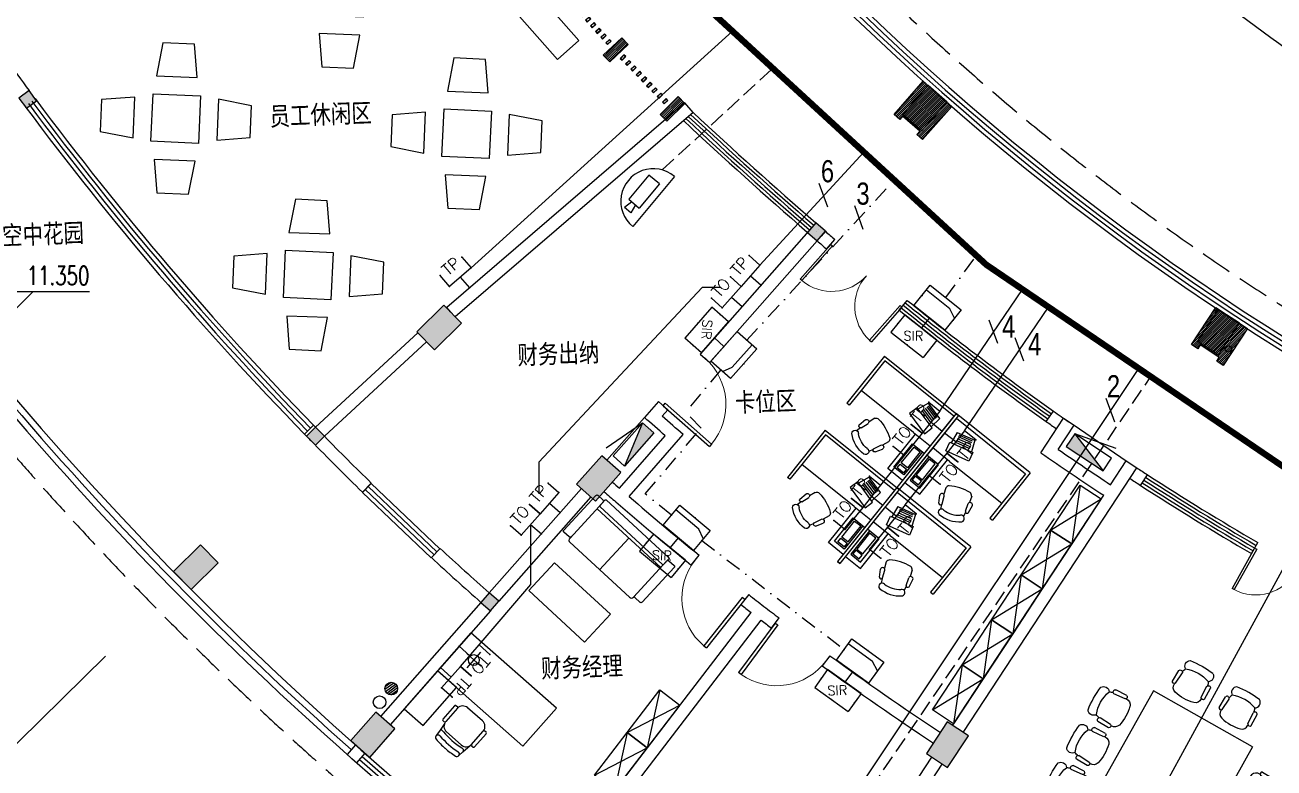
# Model space of a CAD drawing. Extents: x 13680 to 1640314, y -473492 to 65390.
# Drawn here: x 1432487 to 1452231, y -428889 to -417148 of the extents above; entities that cross this region are included whole.
import ezdxf
from ezdxf.enums import TextEntityAlignment as Align

# ---------------------------------------------------------------- set-up
doc = ezdxf.new("R2010")
doc.units = 0
doc.header["$LTSCALE"] = 1000
doc.header["$MEASUREMENT"] = 0
doc.linetypes.add('DASH', pattern=[0.35, 0.25, -0.1])
doc.linetypes.add('DASHDOT', pattern=[1, 0.5, -0.25, 0, -0.25])
for name, color, linetype in [('0-桥架', 120, 'Continuous'), ('001', 93, 'Continuous'), ('AXIS', 1, 'Continuous'), ('COLUMN', 255, 'Continuous'), ('DIM-照明', 3, 'Continuous'), ('DIM_ELEV', 3, 'Continuous'), ('EQUIP-通讯', 6, 'Continuous'), ('HATCH', 8, 'Continuous'), ('LINE', 123, 'Continuous'), ('PUB_HATCH', 8, 'Continuous'), ('PUB_TEXT', 7, 'Continuous'), ('S-提资20140812', 6, 'Continuous'), ('S-消防器材提资', 2, 'Continuous'), ('TEL_TEXT', 7, 'Continuous'), ('VPIPE-雨水', 4, 'DASH'), ('WALL', 255, 'Continuous'), ('WINDOW', 2, 'Continuous'), ('WIRE-照明', 120, 'Continuous'), ('安保设备SA', 241, 'Continuous'), ('装修家具', 8, 'Continuous')]:
    doc.layers.add(name, color=color, linetype=linetype)
doc.styles.add('_HZTXT', font='txt.shx', dxfattribs={"width": 0.8, "bigfont": 'HZTXT.shx'})
doc.styles.add('_TCH_DIM', font='SIMPLEX', dxfattribs={"bigfont": 'GBCBIG'})
doc.styles.add('_TCH_DIM_T3', font='SIMPLEX', dxfattribs={"width": 0.705882, "bigfont": 'GBCBIG'})
doc.styles.add('_TEL_DIM', font='SIMPLEX', dxfattribs={"width": 0.8, "height": 3.5, "bigfont": 'HZTXT'})
doc.styles.get("Standard").update_dxf_attribs({"font": 'haiwenrs.shx', "bigfont": 'hztxt.shx'})
doc.styles.add('宋体', font='', dxfattribs={"width": 0.8})
doc.styles.get('宋体').set_extended_font_data('SimSun')
doc.linetypes.add('FENCELINE1', pattern='A,0.25,-0.1,[133,ltypeshp.shx,S=0.1,R=0,X=-0.1,Y=0],-0.1,1', length=1.45)
doc.dimstyles.new('_TCH_ARROW&&100', dxfattribs={"dimtxt": 297.5, "dimasz": 200, "dimexe": 250, "dimexo": 300, "dimgap": 126.25, "dimtad": 1, "dimdec": 0, "dimzin": 0, "dimdsep": 46, "dimtxsty": '_TCH_DIM_T3', "dimcen": 0.09, "dimclrt": 7, "dimazin": 2, "dimtfac": 1, "dimtdec": 0, "dimtix": 1, "dimtmove": 2, "dimatfit": 3, "dimfxl": 1, "dimtolj": 1, "dimtzin": 0, "dimarcsym": 0})
pattern_1 = [(45, (0, 0), (-16.83798, 16.83798), [])]

# ---------------------------------------------------------------- blocks, each defined once
blk = doc.blocks.new('xfx-gz')
at = {"layer": 'S-消防器材提资'}
blk.add_hatch(color=8, dxfattribs=at).paths.add_polyline_path([(0, 240), (0, 0), (700, 0)])
at = {"layer": 'S-消防器材提资', "color": 8}
for p, q in [((678, 408), (0, 240)), ((0, 240), (700, 0))]:
    blk.add_line(p, q, dxfattribs=at)
blk.add_lwpolyline([(700, 0), (700, 240), (0, 240), (0, 0)], close=True, dxfattribs=at)
blk = doc.blocks.new('yg')
at = {"layer": 'VPIPE-雨水', "linetype": 'Continuous'}
blk.add_circle((418898, 264434), 50, dxfattribs=at)
blk = doc.blocks.new('*D358')
at = {"layer": 'AXIS', "color": 0, "lineweight": -2, "transparency": 16777216}
for p, q in [((1497471, -403645), (1494221, -403645)), ((1545386, -459746), (1544877, -462956))]:
    blk.add_line(p, q, dxfattribs=at)
blk.add_arc((1554271, -403645), 59800, 180.19165, 260.80826, dxfattribs=at)
at = {"layer": 'AXIS', "color": 0, "transparency": 16777216}
for points in [[(1494438, -403845), (1494505, -403845), (1494471, -403645)], [(1544724, -462645), (1544714, -462710), (1544916, -462709)]]:
    blk.add_solid(points, dxfattribs=at)
at = {"layer": 'Defpoints', "color": 0, "transparency": 16777216}
for p in [(1497771, -403645), (1554271, -403645), (1500989, -430794), (1545433, -459450)]:
    blk.add_point(p, dxfattribs=at)
at = {"layer": 'AXIS', "color": 7, "transparency": 16777216, "insert": (1509008, -442304), "char_height": 297.5, "attachment_point": 5, "rotation": 310.5, "style": '_TCH_DIM_T3'}
blk.add_mtext('\\A1;81°', dxfattribs=at)
blk = doc.blocks.new('*D361')
at = {"layer": 'AXIS', "color": 0, "lineweight": -2, "transparency": 16777216}
for p, q in [((1528348, -433050), (1529968, -431212)), ((1532750, -436409), (1534095, -434361))]:
    blk.add_line(p, q, dxfattribs=at)
blk.add_arc((1554271, -403645), 37000, 228.9097, 236.3903, dxfattribs=at)
at = {"layer": 'AXIS', "color": 0, "transparency": 16777216}
for points in [[(1529931, -431556), (1529975, -431506), (1529803, -431399)], [(1533809, -434432), (1533772, -434488), (1533957, -434570)]]:
    blk.add_solid(points, dxfattribs=at)
at = {"layer": 'Defpoints', "color": 0, "transparency": 16777216}
for p in [(1554271, -403645), (1531137, -432521), (1528149, -433275), (1532585, -436660)]:
    blk.add_point(p, dxfattribs=at)
at = {"layer": 'AXIS', "color": 7, "transparency": 16777216, "insert": (1531991, -432840), "char_height": 297.5, "attachment_point": 5, "rotation": 322.65, "style": '_TCH_DIM_T3'}
blk.add_mtext('\\A1;8.1°', dxfattribs=at)
blk = doc.blocks.new('*D366')
at = {"layer": 'AXIS', "color": 0, "lineweight": -2, "transparency": 16777216}
for p, q in [((1515071, -403645), (1518321, -403645)), ((1548139, -442363), (1548647, -439153))]:
    blk.add_line(p, q, dxfattribs=at)
blk.add_arc((1554271, -403645), 36200, 180.3166, 260.6833, dxfattribs=at)
at = {"layer": 'AXIS', "color": 0, "transparency": 16777216}
for points in [[(1518039, -403845), (1518105, -403845), (1518071, -403645)], [(1548416, -439335), (1548406, -439401), (1548608, -439400)]]:
    blk.add_solid(points, dxfattribs=at)
at = {"layer": 'Defpoints', "color": 0, "transparency": 16777216}
for p in [(1514771, -403645), (1554271, -403645), (1522017, -420080), (1548092, -442659)]:
    blk.add_point(p, dxfattribs=at)
at = {"layer": 'AXIS', "color": 7, "transparency": 16777216, "insert": (1526954, -426977), "char_height": 297.5, "attachment_point": 5, "rotation": 310.5, "style": '_TCH_DIM_T3'}
blk.add_mtext('\\A1;81°', dxfattribs=at)
blk = doc.blocks.new('A$C58E3357E')
at = {"layer": 'WALL'}
h = blk.add_hatch(dxfattribs=at)
h.set_pattern_fill('ANSI31', color=8, scale=15)
h.set_pattern_definition(pattern_1)
h.paths.add_polyline_path([(-33851, 35032), (-33935, 35626), (-34628, 35527), (-34611, 35409), (-34542, 35419), (-34491, 35062), (-34560, 35052), (-34544, 34933)])
h.paths.add_polyline_path([(-22302, 12080), (-22723, 12508), (-23222, 12016), (-23138, 11931), (-23088, 11980), (-22836, 11724), (-22886, 11674), (-22801, 11589)])
h.paths.add_polyline_path([(-26096, 16456), (-26452, 16939), (-27015, 16523), (-26944, 16426), (-26888, 16468), (-26674, 16179), (-26730, 16137), (-26659, 16040)])
h.paths.add_polyline_path([(-16012, 6927), (-15511, 6598), (-15895, 6013), (-15995, 6079), (-15957, 6137), (-16258, 6335), (-16296, 6276), (-16396, 6342)])
h.paths.add_polyline_path([(-5588, 1946), (-5014, 1770), (-5220, 1101), (-5335, 1136), (-5314, 1203), (-5658, 1309), (-5679, 1242), (-5793, 1277)])
h.paths.add_polyline_path([(-20633, 10502), (-20183, 10105), (-20646, 9580), (-20736, 9659), (-20690, 9712), (-20960, 9950), (-21006, 9897), (-21096, 9976)])
h.paths.add_polyline_path([(-11022, 4089), (-10479, 3834), (-10777, 3200), (-10885, 3252), (-10856, 3315), (-11181, 3468), (-11211, 3405), (-11320, 3456)])
h.paths.add_polyline_path([(-30560, 23957), (-30807, 24504), (-31445, 24216), (-31395, 24107), (-31331, 24136), (-31183, 23807), (-31247, 23779), (-31198, 23669)])
h.paths.add_polyline_path([(-27751, 18834), (-28073, 19341), (-28664, 18966), (-28600, 18865), (-28541, 18902), (-28348, 18598), (-28407, 18561), (-28342, 18459)])
h.paths.add_polyline_path([(-32583, 29330), (-32751, 29906), (-33423, 29711), (-33389, 29595), (-33322, 29615), (-33222, 29269), (-33289, 29250), (-33255, 29135)])
at = {"layer": 'WALL', "color": 2}
for points in [[(-20633, 10502), (-20183, 10105), (-20646, 9580), (-20736, 9659), (-20690, 9712), (-20960, 9950), (-21006, 9897), (-21096, 9976), (-20633, 10502)], [(-16012, 6927), (-15511, 6598), (-15895, 6013), (-15995, 6079), (-15957, 6137), (-16258, 6335), (-16296, 6276), (-16396, 6342), (-16012, 6927)]]:
    blk.add_lwpolyline(points, dxfattribs=at)
blk = doc.blocks.new('A$C08793CBB')
at = {"layer": 'WALL'}
h = blk.add_hatch(dxfattribs=at)
h.set_pattern_fill('ANSI31', color=8, scale=15)
h.set_pattern_definition(pattern_1)
h.paths.add_polyline_path([(411, 5173), (322, 5294), (0, 5056), (89, 4935)])
h.paths.add_polyline_path([(1191, 4146), (1098, 4264), (783, 4017), (876, 3899)])
h.paths.add_polyline_path([(2001, 3142), (1905, 3257), (1598, 3002), (1693, 2886)])
h.paths.add_polyline_path([(2840, 2163), (2741, 2275), (2441, 2011), (2540, 1898)])
h.paths.add_polyline_path([(3708, 1209), (3606, 1318), (3314, 1045), (3416, 935)])
h.paths.add_polyline_path([(4604, 281), (4499, 387), (4214, 107), (4319, 0)])
for points in [[(411, 5173), (322, 5294), (0, 5056), (89, 4935)], [(1191, 4146), (1098, 4264), (783, 4017), (876, 3899)], [(2001, 3142), (1905, 3257), (1598, 3002), (1693, 2886)], [(2840, 2163), (2741, 2275), (2441, 2011), (2540, 1898)], [(3708, 1209), (3606, 1318), (3314, 1045), (3416, 935)], [(4604, 281), (4499, 387), (4214, 107), (4319, 0)]]:
    blk.add_lwpolyline(points, close=True, dxfattribs=at)
at = {"layer": 'WALL', "color": 2}
for points in [[(286, 4940), (350, 4988), (326, 5020), (262, 4972)], [(358, 4844), (422, 4893), (398, 4925), (334, 4876)], [(431, 4749), (495, 4797), (471, 4829), (407, 4781)], [(503, 4653), (567, 4701), (543, 4733), (479, 4685)], [(576, 4557), (639, 4605), (615, 4637), (551, 4589)], [(648, 4461), (712, 4510), (688, 4542), (624, 4493)], [(720, 4366), (784, 4414), (760, 4446), (696, 4398)], [(793, 4270), (857, 4318), (832, 4350), (769, 4302)], [(865, 4174), (929, 4223), (905, 4254), (841, 4206)], [(1073, 3909), (1135, 3959), (1110, 3991), (1048, 3941)], [(1148, 3816), (1210, 3866), (1185, 3897), (1123, 3847)], [(1223, 3722), (1286, 3772), (1261, 3804), (1198, 3753)], [(1298, 3629), (1361, 3679), (1336, 3710), (1273, 3660)], [(1374, 3535), (1436, 3585), (1411, 3617), (1349, 3566)], [(1449, 3442), (1511, 3492), (1486, 3523), (1424, 3473)], [(1524, 3348), (1586, 3398), (1561, 3430), (1499, 3379)], [(1599, 3255), (1662, 3305), (1637, 3336), (1574, 3286)], [(1674, 3161), (1737, 3211), (1712, 3243), (1649, 3192)], [(1890, 2902), (1951, 2954), (1925, 2985), (1864, 2933)], [(1968, 2811), (2029, 2863), (2003, 2894), (1942, 2842)], [(2046, 2720), (2107, 2772), (2081, 2802), (2020, 2750)], [(2124, 2629), (2185, 2681), (2159, 2711), (2098, 2659)], [(2202, 2537), (2263, 2589), (2237, 2620), (2176, 2568)], [(2280, 2446), (2340, 2498), (2315, 2528), (2254, 2477)], [(2358, 2355), (2418, 2407), (2392, 2437), (2332, 2385)], [(2436, 2264), (2496, 2316), (2470, 2346), (2410, 2294)], [(2513, 2172), (2574, 2224), (2548, 2255), (2487, 2203)], [(2737, 1920), (2796, 1974), (2769, 2003), (2710, 1950)], [(2817, 1831), (2876, 1885), (2850, 1914), (2790, 1861)], [(2898, 1742), (2957, 1796), (2930, 1825), (2871, 1772)], [(2978, 1653), (3038, 1707), (3011, 1737), (2951, 1683)], [(3059, 1564), (3118, 1618), (3091, 1648), (3032, 1594)], [(3139, 1475), (3199, 1529), (3172, 1559), (3113, 1505)], [(3220, 1386), (3279, 1440), (3252, 1470), (3193, 1416)], [(3301, 1298), (3360, 1351), (3333, 1381), (3274, 1327)], [(3381, 1209), (3440, 1262), (3414, 1292), (3354, 1238)], [(3611, 963), (3669, 1019), (3641, 1048), (3584, 992)], [(3695, 877), (3752, 932), (3724, 961), (3667, 906)], [(3778, 790), (3835, 846), (3808, 875), (3750, 819)], [(3861, 704), (3919, 759), (3891, 788), (3833, 733)], [(3944, 617), (4002, 673), (3974, 702), (3916, 646)], [(4027, 531), (4085, 586), (4057, 615), (4000, 560)], [(4111, 445), (4168, 500), (4141, 529), (4083, 473)], [(4194, 358), (4251, 414), (4224, 442), (4166, 387)], [(4277, 272), (4335, 327), (4307, 356), (4249, 300)]]:
    blk.add_lwpolyline(points, close=True, dxfattribs=at)
at = {"layer": 'WALL', "color": 8}
for points in [[(287, 4947), (343, 4989), (325, 5013), (269, 4971)], [(359, 4851), (415, 4894), (397, 4917), (341, 4875)], [(432, 4756), (488, 4798), (470, 4822), (414, 4780)], [(504, 4660), (560, 4702), (542, 4726), (486, 4684)], [(577, 4564), (632, 4606), (614, 4630), (558, 4588)], [(649, 4468), (705, 4511), (687, 4535), (631, 4492)], [(721, 4373), (777, 4415), (759, 4439), (703, 4397)], [(794, 4277), (850, 4319), (831, 4343), (776, 4301)], [(866, 4181), (922, 4224), (904, 4247), (848, 4205)], [(1074, 3916), (1128, 3960), (1109, 3984), (1055, 3940)], [(1149, 3823), (1203, 3867), (1185, 3890), (1130, 3846)], [(1224, 3729), (1279, 3773), (1260, 3797), (1205, 3753)], [(1299, 3636), (1354, 3680), (1335, 3703), (1280, 3659)], [(1374, 3542), (1429, 3586), (1410, 3610), (1356, 3566)], [(1450, 3449), (1504, 3493), (1485, 3516), (1431, 3472)], [(1525, 3355), (1579, 3399), (1561, 3423), (1506, 3379)], [(1600, 3262), (1655, 3306), (1636, 3329), (1581, 3285)], [(1675, 3168), (1730, 3212), (1711, 3235), (1656, 3192)], [(1891, 2909), (1944, 2955), (1924, 2978), (1871, 2932)], [(1969, 2818), (2022, 2864), (2002, 2886), (1949, 2841)], [(2046, 2727), (2100, 2772), (2080, 2795), (2027, 2750)], [(2124, 2636), (2178, 2681), (2158, 2704), (2105, 2658)], [(2202, 2544), (2256, 2590), (2236, 2613), (2183, 2567)], [(2280, 2453), (2333, 2499), (2314, 2521), (2261, 2476)], [(2358, 2362), (2411, 2407), (2392, 2430), (2339, 2385)], [(2436, 2271), (2489, 2316), (2470, 2339), (2417, 2293)], [(2514, 2179), (2567, 2225), (2548, 2248), (2494, 2202)], [(2737, 1927), (2789, 1974), (2769, 1996), (2717, 1949)], [(2817, 1838), (2869, 1885), (2849, 1907), (2797, 1860)], [(2898, 1749), (2950, 1796), (2930, 1818), (2878, 1771)], [(2979, 1660), (3030, 1707), (3010, 1729), (2958, 1682)], [(3059, 1571), (3111, 1618), (3091, 1641), (3039, 1594)], [(3140, 1482), (3192, 1529), (3172, 1552), (3120, 1505)], [(3220, 1393), (3272, 1440), (3252, 1463), (3200, 1416)], [(3301, 1305), (3353, 1352), (3333, 1374), (3281, 1327)], [(3382, 1216), (3433, 1263), (3413, 1285), (3361, 1238)], [(3611, 970), (3662, 1019), (3641, 1041), (3591, 992)], [(3695, 884), (3745, 932), (3724, 954), (3674, 906)], [(3778, 797), (3828, 846), (3808, 868), (3757, 819)], [(3861, 711), (3912, 760), (3891, 781), (3840, 733)], [(3944, 625), (3995, 673), (3974, 695), (3924, 646)], [(4028, 538), (4078, 587), (4057, 608), (4007, 560)], [(4111, 452), (4161, 500), (4140, 522), (4090, 473)], [(4194, 365), (4244, 414), (4224, 435), (4173, 387)], [(4277, 279), (4328, 327), (4307, 349), (4256, 300)]]:
    blk.add_lwpolyline(points, close=True, dxfattribs=at)
blk = doc.blocks.new('A$C20E20CC7')
at = {"layer": '装修家具'}
for p, q in [((2000, 0), (2000, 450)), ((2000, 425), (3000, 425)), ((2000, 25), (3000, 25))]:
    blk.add_line(p, q, dxfattribs=at)
for points in [[(2000, 450), (0, 450), (0, 0), (2000, 0)], [(3000, 25), (3000, 425)]]:
    blk.add_lwpolyline(points, dxfattribs=at)
blk = doc.blocks.new('A$C1D563981')
at = {"layer": '装修家具', "color": 4}
for p, q in [((-1055, -317), (-1050, -514)), ((-1006, -295), (-1005, -302)), ((-996, -313), (-980, -509)), ((-530, -313), (-545, -508)), ((-520, -295), (-520, -302)), ((-520, -295), (-520, -302)), ((-471, -317), (-476, -514))]:
    blk.add_line(p, q, dxfattribs=at)
for centre, radius, start, end in [((-904, -286), 102, 106.1109, 185.0023), ((-763, -884), 716, 76.2773, 103.7273), ((-621, -286), 102, 355.0023, 73.8936), ((-1024, -327), 32, 26.0454, 161.2861), ((-501, -327), 32, 18.7184, 153.9591), ((-1016, -500), 36.3, 202.1587, 347.136), ((-923, -663), 87.7, 120.3949, 239.6096), ((-787, -498), 203, 187.337, 206.2145), ((-602, -663), 87.7, 300.3949, 59.6096), ((-736, -498), 203, 333.6203, 351.907), ((-509, -500), 36.3, 192.8685, 337.8458), ((-763, 835), 1587, 262.593, 277.4115)]:
    blk.add_arc(centre, radius, start, end, dxfattribs=at)
at = {"layer": '装修家具', "color": 8}
blk.add_arc((-763, -48), 577, 249.2112, 290.7933, dxfattribs=at)
blk = doc.blocks.new('A$C48E84D0C')
at = {"layer": '装修家具', "color": 4}
for p, q in [((6723, 2351), (2689, -2861)), ((8146, 1250), (6723, 2351)), ((8146, 1250), (4112, -3963)), ((2689, -2861), (4112, -3963))]:
    blk.add_line(p, q, dxfattribs=at)
at = {"linetype": 'ByBlock', "xscale": -1}
for p, rotation in [((7681, 1564), 142.2620882053091), ((6832, 2517), 232.2620882053091), ((6412, 1974), 232.2620882053091), ((5992, 1431), 232.2620882053091), ((5572, 888), 232.2620882053091), ((3891, -1283), 232.2620882053091), ((5665, -1981), 52.26208820530907), ((3471, -1826), 232.2620882053091), ((5245, -2524), 52.26208820530907), ((4825, -3067), 52.26208820530907)]:
    blk.add_blockref('A$C1D563981', p, dxfattribs=dict(at, rotation=rotation))
at = {"linetype": 'ByBlock'}
for p, rotation in [((7144, 1980), 142.262088205309), ((8279, 1397), 52.26208820530902), ((4218, -861), 232.2620882053091), ((7859, 854), 52.26208820530902), ((3798, -1404), 232.2620882053091), ((7439, 311), 52.26208820530902), ((3378, -1947), 232.2620882053091), ((7019, -232), 52.26208820530902), ((5338, -2403), 52.26208820530904), ((4026, -3851), 322.2620882053091), ((4918, -2946), 52.26208820530904)]:
    blk.add_blockref('A$C1D563981', p, dxfattribs=dict(at, rotation=rotation))
blk = doc.blocks.new('A$C44F7551D')
at = {"layer": '装修家具', "color": 8}
for p, q in [((0, 400), (850, 0)), ((850, 400), (0, 0))]:
    blk.add_line(p, q, dxfattribs=at)
blk.add_lwpolyline([(0, 400), (0, 0), (850, 0), (850, 400)], close=True, dxfattribs=at)
blk = doc.blocks.new('A$C4CDD4A0C')
at = {"layer": '装修家具', "color": 8}
for p, q in [((1426, 1634), (1426, 1335)), ((1264, 1482), (1593, 1482)), ((386, 1218), (386, 1188)), ((682, 1234), (402, 1234)), ((697, 1188), (697, 1218)), ((222, 1146), (139, 1139)), ((371, 1167), (222, 1146)), ((260, 1116), (258, 1094)), ((288, 1056), (288, 744)), ((685, 1173), (405, 1173)), ((682, 1172), (682, 1172)), ((794, 744), (794, 1056)), ((794, 1056), (794, 1056)), ((139, 663), (222, 654)), ((222, 654), (371, 633)), ((258, 709), (259, 686)), ((386, 612), (386, 582)), ((395, 628), (682, 628)), ((682, 628), (682, 628)), ((697, 582), (697, 612)), ((402, 566), (682, 566))]:
    blk.add_line(p, q, dxfattribs=at)
for points in [[(917, 1400), (917, 1800), (117, 1800), (117, 1400)], [(1717, 0), (1717, 1800), (917, 1800), (917, 0)]]:
    blk.add_lwpolyline(points, close=True, dxfattribs=at)
blk.add_circle((1425, 1482), 86.5, dxfattribs=at)
for centre, radius, start, end in [((402, 1218), 15.6, 90, 180), ((402, 1188), 15.6, 180, 261.0411), ((682, 1218), 15.6, 0, 90), ((682, 1188), 15.6, 270, 0), ((1453, 898), 1374, 171.4477, 179.9347), ((133, 1101), 38.4, 81.1166, 176.8521), ((118, 1087), 55.7, 6.303, 68.0435), ((1455, 900), 1296, 171.4477, 188.5523), ((230, 1117), 30.1, 357.8693, 100.843), ((1539, 901), 1296, 171.4477, 188.5523), ((405, 1056), 117, 90, 180), ((678, 1056), 117, 0, 88.0898), ((1453, 902), 1374, 180.0653, 188.5523), ((136, 705), 41.7, 190.1524, 273.9531), ((137, 700), 37.3, 272.6932, 11.282), ((227, 686), 32.5, 262.6639, 359.9194), ((405, 744), 117, 180, 266.9085), ((402, 612), 15.6, 90, 180), ((678, 744), 117, 271.9102, 0), ((682, 612), 15.6, 0, 90), ((402, 582), 15.6, 180, 270), ((682, 582), 15.6, 270, 0)]:
    blk.add_arc(centre, radius, start, end, dxfattribs=at)
blk = doc.blocks.new('A$C78CF44EF')
at = {"layer": '装修家具', "color": 8}
for p, q in [((2574, 1083), (1204, 1083)), ((1889, 1083), (1889, 401))]:
    blk.add_line(p, q, dxfattribs=at)
at = {"layer": '装修家具', "color": 4}
blk.add_line((2563, 1138), (1215, 1138), dxfattribs=at)
at = {"layer": '装修家具', "color": 4, "flags": 128}
for points in [[(1204, 478, -0.414214), (1182, 456), (1071, 456, -0.414216), (1049, 478), (1049, 1226, -0.198904), (1056, 1242, -0.198911), (1071, 1248), (1182, 1248, -0.414211), (1204, 1226, -0.414211)], [(1204, 1149), (1204, 1270, -0.198896), (1208, 1278, -0.198912), (1215, 1281), (2563, 1281, -0.414208), (2574, 1270), (2574, 1149)], [(1204, 1226), (1204, 445, 0.414215), (1248, 401), (2530, 401, 0.414214), (2574, 445), (2574, 1226)], [(2574, 1226, -0.414214), (2596, 1248), (2707, 1248, -0.198912), (2723, 1242, -0.198912), (2729, 1226), (2729, 478, -0.414218), (2707, 456), (2596, 456, -0.414216), (2574, 478, -0.414216)]]:
    blk.add_lwpolyline(points, format="xyb", dxfattribs=at)
at = {"layer": '装修家具', "color": 4}
blk.add_lwpolyline([(2489, -599), (1289, -599), (1289, 1), (2489, 1)], close=True, dxfattribs=at)
at = {"layer": '装修家具', "color": 8}
for centre, start, end in [((1215, 1149), 180, 270), ((2563, 1149), 270, 0)]:
    blk.add_arc(centre, 11, start, end, dxfattribs=at)
blk = doc.blocks.new('43f4f')
at = {"layer": '装修家具', "color": 4}
for points in [[(-14671, 28428), (-14217, 28887), (-14634, 29211), (-14989, 28856), (-14671, 28428)], [(-13738, 28902), (-13279, 28448), (-12956, 28865), (-13311, 29220), (-13738, 28902)], [(-13968, 27669), (-14498, 28199), (-13968, 28729), (-13437, 28199), (-13968, 27669)], [(-14197, 27496), (-14656, 27950), (-14980, 27533), (-14625, 27178), (-14197, 27496)], [(-13265, 27969), (-13719, 27510), (-13302, 27187), (-12947, 27542), (-13265, 27969)]]:
    blk.add_lwpolyline(points, dxfattribs=at)
blk = doc.blocks.new('A$C3ECB1412')
at = {"layer": '装修家具', "color": 8}
for p, q in [((0, 1500), (0, 0)), ((0, 1500), (0, 0)), ((1500, 1500), (0, 1500)), ((0, 1500), (50, 1500)), ((50, 1444), (50, 844)), ((50, 1444), (1450, 1444)), ((1450, 1444), (1450, 844)), ((1500, 1500), (1500, 544)), ((201, 1278), (496, 1355)), ((201, 1278), (227, 1087)), ((244, 1263), (466, 1322)), ((250, 1237), (473, 1295)), ((259, 1205), (482, 1263)), ((268, 1171), (491, 1229)), ((276, 1140), (499, 1199)), ((496, 1355), (567, 1176)), ((205, 1083), (588, 1184)), ((243, 937), (205, 1083)), ((626, 1037), (243, 937)), ((588, 1184), (626, 1037)), ((50, 844), (50, 0)), ((50, 844), (50, 0)), ((390, 844), (50, 844)), ((350, 144), (350, 844)), ((390, 844), (1450, 844)), ((1450, 844), (1450, 544)), ((90, 695), (90, 223)), ((289, 695), (90, 695)), ((115, 670), (115, 347)), ((239, 670), (115, 670)), ((239, 347), (239, 670)), ((289, 223), (289, 695)), ((1008, 635), (1043, 536)), ((605, 480), (646, 383)), ((1081, 386), (1038, 507)), ((1132, 400), (1108, 527)), ((1450, 544), (1500, 544)), ((90, 223), (289, 223)), ((115, 347), (239, 347)), ((239, 323), (115, 323)), ((115, 323), (115, 248)), ((115, 248), (239, 248)), ((239, 248), (239, 323)), ((671, 223), (604, 333)), ((719, 246), (669, 365)), ((719, 236), (753, 168)), ((1088, 377), (1108, 304)), ((0, 0), (50, 0)), ((50, 144), (350, 144))]:
    blk.add_line(p, q, dxfattribs=at)
for centre, radius, start, end in [((1036, -39), 708, 96.8246, 125.3087), ((950, 594), 70.3, 35.575, 88.634), ((675, 488), 70.3, 133.4994, 186.5584), ((1074, 512), 36.8, 24.5799, 187.0599), ((1104, 401), 27.9, 213.3494, 358.8432), ((639, 344), 36.8, 35.0735, 197.5535), ((691, 242), 27.9, 223.2902, 8.784), ((800, 575), 489, 268.3277, 313.8056), ((797, 582), 394, 270.7801, 311.3533), ((1098, 254), 51.9, 322.3317, 140.7492), ((795, 137), 51.9, 81.3842, 259.8017)]:
    blk.add_arc(centre, radius, start, end, dxfattribs=at)
blk = doc.blocks.new('_FZHK')
blk.add_lwpolyline([(-0.5, -0.5), (0.5, -0.5), (0.5, 0.5), (-0.5, 0.5)], close=True)
blk = doc.blocks.new('$DorLib2D$00000001')
for p, q in [((0.45, 0.975), (0.5, 0.975)), ((0.45, 0), (0.45, 0.975)), ((0.5, 0), (0.5, 0.975)), ((0.5, 0), (0.45, 0))]:
    blk.add_line(p, q)
at = {"lineweight": 13}
blk.add_arc((0.475, 0), 0.975, 91.4693, 180, dxfattribs=at)
blk = doc.blocks.new('$DorLib2D$00000002')
for p, q in [((-0.5, 0), (-0.5, 0.4875)), ((-0.475, 0.4875), (-0.5, 0.4875)), ((-0.475, 0), (-0.475, 0.4875)), ((0.475, 0), (0.475, 0.4875)), ((0.475, 0.4875), (0.5, 0.4875)), ((0.5, 0), (0.5, 0.4875)), ((-0.5, 0), (-0.475, 0)), ((0.5, 0), (0.475, 0))]:
    blk.add_line(p, q)
at = {"lineweight": 13}
for centre, start, end in [((-0.4875, 0), 0, 88.53072), ((0.4875, 0), 91.46928, 180)]:
    blk.add_arc(centre, 0.4875, start, end, dxfattribs=at)
blk = doc.blocks.new('$TCHSYS$WIN2D')
for p, q in [((-0.5, 0.5), (0.5, 0.5)), ((-0.5, 0.5), (-0.5, -0.5)), ((0.5, 0.5), (0.5, -0.5)), ((0.5, 0.167), (-0.5, 0.167)), ((0.5, -0.167), (-0.5, -0.167)), ((-0.5, -0.5), (0.5, -0.5))]:
    blk.add_line(p, q)
blk = doc.blocks.new('$equip$00001867')
for p, q in [((-0.5, 0.499), (-0.5, 0.999)), ((0.5, 0.999), (0.5, 0.499)), ((0.5, 0.499), (-0.5, 0.499)), ((0, 0.5), (0, 0))]:
    blk.add_line(p, q)
for p in [(-0.5, 0.999), (0.5, 0.999), (-0.5, 0.499), (0.5, 0.499), (0, 0)]:
    blk.add_point(p)
at = {"color": 7, "style": '_TEL_DIM'}
blk.add_attdef('$TEXT$', text='', height=0.4, dxfattribs=at).set_placement((0, 0.999), align=Align.MIDDLE_CENTER)
at = {"color": 7, "style": '_TEL_DIM', "flags": 1}
blk.add_attdef('A', text='', height=0.00002, dxfattribs=at).set_placement((0, 0), align=Align.MIDDLE_CENTER)
blk = doc.blocks.new('$equip$00001847')
for p, q in [((-0.5, 0.499), (-0.5, 0.999)), ((0.5, 0.999), (0.5, 0.499)), ((0.5, 0.499), (-0.5, 0.499)), ((0, 0.5), (0, 0))]:
    blk.add_line(p, q)
for p in [(-0.5, 0.999), (0.5, 0.999), (-0.5, 0.499), (0.5, 0.499), (0, 0)]:
    blk.add_point(p)
at = {"color": 7, "style": '_TEL_DIM'}
blk.add_attdef('$TEXT$', text='', height=0.4, dxfattribs=at).set_placement((0, 0.999), align=Align.MIDDLE_CENTER)
at = {"color": 7, "style": '_TEL_DIM', "flags": 1}
blk.add_attdef('A', text='', height=0.00002, dxfattribs=at).set_placement((0, 0), align=Align.MIDDLE_CENTER)
blk = doc.blocks.new('A$C59FF3FA0')
at = {"layer": '安保设备SA'}
for p, q in [((0, 724), (1426, 724)), ((334, 575), (334, 273)), ((334, 575), (1024, 575)), ((1024, 273), (1024, 575)), ((1024, 461), (1224, 500)), ((1024, 361), (1224, 322)), ((1224, 500), (1224, 322)), ((334, 273), (1024, 273))]:
    blk.add_line(p, q, dxfattribs=at)
blk.add_ellipse((713, 713), major_axis=(-713, 11), ratio=1, start_param=0.00047, end_param=3.17192, dxfattribs=at)
blk = doc.blocks.new('$equip$00001876')
at = {"color": 0, "linetype": 'Continuous'}
blk.add_lwpolyline([(-0.625, 0.415), (0.625, 0.415), (0.625, -0.415), (-0.625, -0.415)], close=True, dxfattribs=at)
blk.add_lwpolyline([(0.625, 0.075), (0.325, 0.215), (-0.625, 0.215)], dxfattribs=at)
for p in [(0, 0.415), (-0.625, 0), (0.625, 0), (0, -0.415)]:
    blk.add_point(p)
at = {"layer": 'TEL_TEXT', "style": '_TEL_DIM', "flags": 1}
blk.add_attdef('A', text='', height=0.00002, dxfattribs=at).set_placement((0, 0), align=Align.MIDDLE_CENTER)
blk = doc.blocks.new('$equip$00001889')
for p, q in [((-0.65, 0.35), (-0.65, -0.35)), ((0.65, 0.35), (-0.65, 0.35)), ((0.65, 0.35), (0.65, -0.35)), ((-0.65, -0.35), (0.65, -0.35))]:
    blk.add_line(p, q)
for p in [(-0.65, 0), (0, 0.35), (0.65, 0), (0, -0.35)]:
    blk.add_point(p)
at = {"color": 7, "style": '_TEL_DIM'}
blk.add_attdef('$TEXT$', text='', height=0.3, dxfattribs=at).set_placement((-0.02, -0.003), align=Align.MIDDLE_CENTER)
at = {"color": 7, "style": '_TEL_DIM', "flags": 1}
blk.add_attdef('A', text='', height=0.00002, dxfattribs=at).set_placement((0, 0), align=Align.MIDDLE_CENTER)
blk = doc.blocks.new('$TelecSys$00000095')
blk.add_line((0.4, 0.4), (-0.4, -0.4))
at = {"width": 0.8}
blk.add_attdef('N', text='', height=1, dxfattribs=at).set_placement((-0.017, 1.056), align=Align.MIDDLE)
blk = doc.blocks.new('4FX')
at = {"layer": '001'}
h = blk.add_hatch(dxfattribs=at)
h.set_pattern_fill('ANSI31', color=256, scale=20, style=0)
h.set_pattern_definition([(35.9999999, (3331141.71, -1335217.16), (18.6621817, -25.6862896), [])])
edge = h.paths.add_edge_path()
edge.add_arc((1518522.3, -443796.3), 100, 0, 360)
at = {"layer": 'PUB_HATCH', "linetype": 'ByBlock'}
for points in [[(1512798.5, -434345.6), (1512637.6, -434464.4), (1512750.4, -434617.1, 0.0000491), (1512756.5, -434625.3), (1512917.3, -434506.5)], [(1527307.5, -434532.1), (1527007.5, -434267.6), (1526610.7, -434717.7), (1526910.8, -434982.2)], [(1525386.1, -436570.7), (1525236, -436438.5), (1525103.8, -436588.5), (1525253.8, -436720.7)], [(1519634.9, -438022.6), (1519354.2, -437737.5), (1518926.7, -438158.4), (1519207.3, -438443.5)], [(1531928.5, -438023.2), (1531594.2, -437803.6), (1531264.8, -438305.1), (1531599.1, -438524.7)], [(1517324.9, -439666.6), (1517182.4, -439806.9), (1517322.7, -439949.4), (1517465.2, -439809.1)], [(1522149.3, -440383), (1521849.3, -440118.5), (1521452.5, -440568.5), (1521752.5, -440833.1)], [(1515506, -441525.8), (1515078.7, -441946.5, 0.0018248), (1515359.3, -442231.5), (1515786.6, -441810.9)], [(1520072.6, -442285.2), (1519940.3, -442435.2), (1520090.3, -442567.5), (1520222.6, -442417.4)], [(1518578.2, -444433.6), (1518278.2, -444169.1), (1517881.6, -444618.9, 0.0018248), (1518181.7, -444883.4)], [(1527646.1, -444542.5), (1527311.8, -444322.9), (1526982.4, -444824.4), (1527316.7, -445044)]]:
    blk.add_hatch(color=256, dxfattribs=at).paths.add_polyline_path(points)
at = {"layer": '001'}
for centre in [(1518522.3, -443796.3), (1518338.7, -444011)]:
    blk.add_circle(centre, 100, dxfattribs=at)
at = {"layer": 'AXIS'}
blk.add_line((1514007.2, -443281.8), (1511156.7, -446088), dxfattribs=at)
at = {"layer": 'DIM_ELEV'}
for p, q in [((1512264.1, -437523.9), (1513751.1, -437523.9)), ((1512564.1, -437823.9), (1512864.1, -437523.9))]:
    blk.add_line(p, q, dxfattribs=at)
at = {"layer": 'LINE', "color": 8, "linetype": 'DASH', "ltscale": 2}
blk.add_arc((1554271.3, -403645.3), 55400, 179.17262, 261.82632, dxfattribs=at)
at = {"layer": 'LINE', "linetype": 'DASH', "ltscale": 2}
blk.add_arc((1554271.3, -403645.3), 40400, 178.86539, 262.13356, dxfattribs=at)
at = {"layer": 'WALL'}
for p, q in [((1523162.4, -434539.6), (1519399.1, -437773.5)), ((1523292.7, -434691.3), (1523162.4, -434539.6)), ((1512732.8, -434593.6), (1512732.9, -434593.5)), ((1523292.7, -434691.3), (1519534.6, -437920.8)), ((1525311, -436504.8), (1525311, -436504.8)), ((1525124.8, -436564.6), (1523407.8, -438510)), ((1523557.8, -438642.4), (1525253.8, -436720.7)), ((1525244.8, -436579.7), (1525244.8, -436579.7)), ((1525274.8, -436696.9), (1525319.8, -436645.9)), ((1525277.9, -436542.2), (1525277.9, -436542.2)), ((1525386, -436570.9), (1525319.8, -436645.9)), ((1525319.8, -436645.9), (1525319.8, -436645.9)), ((1525386, -436570.9), (1525385.9, -436570.9)), ((1519464.3, -437849.3), (1519399.1, -437773.5)), ((1518940.5, -438172.5), (1517327.2, -439664.4)), ((1519080.9, -438315.1), (1517464.9, -439809.5)), ((1523407.8, -438510), (1523557.8, -438642.4)), ((1522746.1, -439259.8), (1522523.6, -439511.8)), ((1522896.1, -439392.1), (1522746.1, -439259.8)), ((1522806.7, -439493.3), (1522896.1, -439392.1)), ((1517293.8, -439634.5), (1517150.4, -439774)), ((1528789.5, -440069.8), (1529148.1, -439523.8)), ((1529063.9, -440016.3), (1529315.3, -439633.6)), ((1529148.1, -439523.8), (1529315.3, -439633.6)), ((1522130, -440630.9), (1522853.5, -439800.9)), ((1522281.2, -440761.8), (1523134.5, -439782.9)), ((1529893.5, -440574.9), (1530140.6, -440198.7)), ((1530140.6, -440198.7), (1530307.7, -440308.5)), ((1530005.7, -440768.3), (1530307.7, -440308.5)), ((1518069.4, -440694.7), (1518207.1, -440549.7)), ((1521527.5, -440634.7), (1520072.7, -442284.8)), ((1521677.5, -440766.9), (1520222.5, -442417.3)), ((1527395.4, -444377.8), (1529783.7, -440742.1)), ((1527562.6, -444487.6), (1530005.7, -440768.3)), ((1519295, -441582.4), (1519157.3, -441727.4)), ((1523265.2, -441845.6), (1523389.7, -441689.1)), ((1519940.4, -442434.9), (1518353.2, -444235.2)), ((1524172.5, -442311.4), (1524048, -442467.9)), ((1520090.2, -442567.4), (1518503.2, -444367.5)), ((1520798.6, -447034.6), (1524211.1, -442594.4)), ((1520957.2, -447156.5), (1524369.7, -442716.2)), ((1524533.9, -442841.3), (1524653.1, -442680.7)), ((1525455.9, -443277), (1525336.6, -443437.6)), ((1517956.4, -444685.3), (1517824.1, -444835.3)), ((1518106.4, -444817.5), (1517974.2, -444967.6)), ((1517974.2, -444967.6), (1517824.1, -444835.3)), ((1524430.7, -448891.2), (1527066, -444879.3)), ((1524597.8, -449001), (1527233.2, -444989.1))]:
    blk.add_line(p, q, dxfattribs=at)
at = {"layer": 'WALL', "linetype": 'ByBlock'}
for p, q in [((1525404.4, -436852.3), (1525535.6, -436701.4)), ((1526553.4, -437817.2), (1526679.4, -437661.9)), ((1528874.7, -439576), (1528989.8, -439412.4)), ((1530365.6, -440584.7), (1530475.4, -440417.5)), ((1532121.1, -441663.3), (1532221.8, -441490.5))]:
    blk.add_line(p, q, dxfattribs=at)
at = {"layer": 'WALL', "color": 4, "linetype": 'ByBlock'}
blk.add_line((1522523.6, -439511.8), (1521927.8, -440187.7), dxfattribs=at)
at = {"layer": 'WALL', "color": 8, "linetype": 'ByBlock'}
blk.add_line((1529315.3, -439633.6), (1530140.6, -440198.7), dxfattribs=at)
at = {"layer": 'WALL'}
for centre, radius, start, end in [((1554271.3, -403645.3), 51600, 215.16857, 216.51072), ((1554271.3, -403645.3), 51600, 224.22396, 224.29168), ((1489537.6, -477485.6), 50300, 48.52102, 49.02065), ((1489537.6, -477485.6), 50500, 48.29568, 48.79194), ((1554271.3, -403645.3), 51800, 224.22396, 224.27465), ((1554271.3, -403645.3), 51800, 224.29218, 224.38494), ((1554271.3, -403645.3), 51800, 224.38494, 225.66287), ((1554271.3, -403645.3), 51600, 224.4957, 225.65965), ((1556421, -400281.7), 48441.6, 235.22136, 236.64086), ((1556421, -400281.7), 48241.6, 235.45283, 236.64062), ((1554271.3, -403645.3), 49000, 228.83386, 229.00861), ((1554271.3, -403645.3), 49200, 228.83291, 229.12512), ((1554271.2, -403645.4), 49199.9, 229.12511, 230.93479), ((1554271.2, -403645.4), 48999.9, 229.24246, 230.93241), ((1554271.3, -403645.3), 51600, 227.32529, 228.48896), ((1554271.3, -403645.3), 51800, 227.32207, 228.48939), ((1554271.2, -403645.4), 48999.9, 232.10174, 232.45615), ((1554271.2, -403645.4), 49199.9, 232.09936, 232.33969), ((1554271.2, -403645.4), 48999.9, 232.45615, 232.81056), ((1554271.2, -403645.4), 49199.9, 232.5726, 232.81293), ((1554271.2, -403645.4), 49199.9, 233.9775, 236.46709), ((1554271.2, -403645.4), 48999.9, 233.97988, 236.46614)]:
    blk.add_arc(centre, radius, start, end, dxfattribs=at)
at = {"layer": 'WALL', "linetype": 'ByBlock'}
for centre, radius, start, end in [((1554271.3, -403645.3), 44000, 228.73971, 228.99951), ((1554271.3, -403645.3), 43800, 228.73971, 228.99951), ((1554271.3, -403645.3), 43800, 234.74594, 235.13006), ((1554271.3, -403645.3), 44000, 234.74641, 235.00692), ((1554271.3, -403645.3), 44000, 236.83022, 237.09066), ((1554381.1, -403478.2), 44000, 236.83022, 237.09066)]:
    blk.add_arc(centre, radius, start, end, dxfattribs=at)
at = {"layer": 'WINDOW'}
for centre, radius, start, end in [((1554271.3, -403645.3), 40867, 179.53315, 261.46579), ((1554271.3, -403645.3), 40800, 179.43829, 261.56064), ((1554271.3, -403645.3), 54800, 179.79091, 261.20908), ((1554271.3, -403645.3), 41000, 179.72053, 261.27841), ((1554271.3, -403645.3), 40933, 179.62629, 261.37265), ((1554261.2, -403655.3), 54985.9, 212.5011, 228.49685), ((1554271.3, -403645.3), 51733.3, 216.68795, 224.22396), ((1554271.3, -403645.3), 51666.7, 216.68795, 224.22396), ((1554271.3, -403645.3), 51600, 216.68795, 224.22396), ((1554271.3, -403645.3), 51800, 216.68795, 224.22396), ((1571850.8, -382638.7), 71235.3, 226.984841, 229.090362), ((1571855.8, -382630.8), 71194.6, 226.990644, 229.093822), ((1571836, -382661.9), 71357.7, 226.967517, 229.080042), ((1571840.9, -382654.2), 71316.9, 226.973281, 229.083475), ((1571845.9, -382646.4), 71276.1, 226.979056, 229.086915), ((1554271.3, -403645.3), 43850, 230.95346, 234.74606), ((1554271.3, -403645.3), 43800, 230.95346, 234.74594), ((1554271.3, -403645.3), 44000, 230.95346, 234.74641), ((1554271.3, -403645.3), 43950, 230.95346, 234.7463), ((1554271.3, -403645.3), 43900, 230.95346, 234.74618), ((1554271.3, -403645.3), 43850, 237.09199, 239.77387), ((1554271.3, -403645.3), 43800, 237.09245, 239.77387), ((1554271.3, -403645.3), 44000, 237.09066, 239.77387), ((1554271.3, -403645.3), 43950, 237.0911, 239.77387), ((1554271.3, -403645.3), 43900, 237.09155, 239.77387), ((1554271.3, -403645.3), 55000, 228.6, 261.41561), ((1554271.3, -403645.3), 54933, 228.7043, 261.34624), ((1554271.3, -403645.3), 54867, 228.70443, 261.27773)]:
    blk.add_arc(centre, radius, start, end, dxfattribs=at)
at = {"layer": 'WINDOW', "linetype": 'FENCELINE1', "ltscale": 0.5}
blk.add_arc((1554261.2, -403655.2), 54885.9, 212.50129, 228.49666, dxfattribs=at)
at = {"layer": 'COLUMN', "linetype": 'ByBlock'}
for p, xscale, yscale, zscale, rotation in [((1512777.4, -434485.5), 199.9999999999777, 199.9999999999777, 199.9999999999777, 306.4499785940051), ((1525244.9, -436579.6), 200.0000000000256, 200.0000000000256, 200.0000000000256, 318.5999999422402), ((1517323.8, -439808), 199.9999999999695, 199.9999999999695, 199.9999999999695, 314.5500109329818), ((1520081.4, -442426.3), 200.0000000000064, 200.0000000000064, 200.0000000000064, 318.5999999422465)]:
    blk.add_blockref('_FZHK', p, dxfattribs=dict(at, xscale=xscale, yscale=yscale, zscale=zscale, rotation=rotation))
at = {"layer": 'COLUMN'}
for p, xscale, yscale, zscale, rotation in [((1526959.1, -434624.9), 399.9999999998973, 600.0000000000102, 600.0000000000102, 318.5999999422652), ((1519280.8, -438090.5), 400.0000000001023, 599.9999999999887, 599.9999999999887, 314.5500109330056), ((1531596.7, -438164.2), 399.9999999999924, 600.0000000001679, 600.0000000001679, 326.6999999422566), ((1521800.9, -440475.8), 399.99999999981, 599.9999999999897, 599.9999999999897, 318.5999999422542), ((1515432.5, -441878.8), 399.9999999999363, 599.9999999998229, 599.9999999998229, 314.5500109330291), ((1518229.8, -444526.4), 400.0000000000513, 600.0000000001643, 600.0000000001643, 318.5999999422402), ((1527314.3, -444683.5), 400.0000000000897, 599.9999999999733, 599.9999999999733, 326.6999999422658)]:
    blk.add_blockref('_FZHK', p, dxfattribs=dict(at, xscale=xscale, yscale=yscale, zscale=zscale, rotation=rotation))
at = {"layer": 'HATCH'}
blk.add_blockref('yg', (1112858.5, -702863.5), dxfattribs=at)
at = {"layer": 'S-提资20140812', "xscale": -1, "rotation": 48.67502048952105}
blk.add_blockref('xfx-gz', (1522672.9, -439753.6), dxfattribs=at)
at = {"layer": 'S-提资20140812', "rotation": 326.4961169852097}
blk.add_blockref('xfx-gz', (1529193.1, -439969.5), dxfattribs=at)
at = {"layer": 'WALL'}
blk.add_blockref('A$C08793CBB', (1518559.2, -434830), dxfattribs=at)
at = {"layer": 'WINDOW', "linetype": 'ByBlock'}
blk.add_blockref('A$C58E3357E', (1547566.1, -444701.9), dxfattribs=at)
at = {"layer": 'WINDOW'}
for name, p, xscale, yscale, zscale, rotation in [('$DorLib2D$00000002', (1526032.9, -437273.6), -1500, -1500, -1500, 318.569213494181), ('$DorLib2D$00000001', (1523151.9, -438951.1), 1000, 1000, 1000, 228.5689195535109), ('$DorLib2D$00000002', (1532824.1, -441942.8), -1500, -1500, -1500, 330.7525374912305), ('$DorLib2D$00000001', (1523718.9, -442078.5), 999.9999999999999, -1000, 999.9999999999999, 321.517073748935), ('$DorLib2D$00000001', (1524994.9, -443059.2), -1000, -1000, -1000, 323.3952176580793)]:
    blk.add_blockref(name, p, dxfattribs=dict(at, xscale=xscale, yscale=yscale, zscale=zscale, rotation=rotation))
at = {"layer": 'WINDOW', "color": 8, "linetype": 'ByBlock', "xscale": 1500, "yscale": 200, "zscale": 1500, "rotation": 316.4924711162975}
blk.add_blockref('$TCHSYS$WIN2D', (1518678.4, -441142.5), dxfattribs=at)
at = {"layer": '装修家具', "linetype": 'ByBlock'}
for name, p, rotation in [('43f4f', (1547047.4, -444214.1), 42.37384208012632), ('43f4f', (1544440, -446207.4), 42.37384208012632), ('43f4f', (1549037.7, -446447.2), 42.37384208012632), ('43f4f', (1546534.1, -448679.7), 42.37384208012632), ('A$C78CF44EF', (1520156.1, -440933.5), 317.3161534354592), ('A$C48E84D0C', (1524259.1, -447130.9), 8.31350453719517)]:
    blk.add_blockref(name, p, dxfattribs=dict(at, rotation=rotation))
at = {"layer": '装修家具', "rotation": 131.345275118707}
blk.add_blockref('A$C20E20CC7', (1521485.6, -433556.5), dxfattribs=at)
at = {"layer": '装修家具', "color": 8, "xscale": -1}
for name, p, rotation in [('A$C3ECB1412', (1526553.1, -440651.3), 321.266860303898), ('A$C3ECB1412', (1525614.5, -441821.4), 321.266860303898), ('A$C44F7551D', (1529745.8, -440799.7), 56.70000833234113), ('A$C44F7551D', (1529279.1, -441510.1), 56.70000833234113), ('A$C44F7551D', (1528812.4, -442220.6), 56.70000833234113), ('A$C44F7551D', (1528345.8, -442931), 56.70000833234113), ('A$C44F7551D', (1527879.1, -443641.5), 56.70000833234113), ('A$C44F7551D', (1523085.7, -444058.7), 52.45614626655959), ('A$C44F7551D', (1522567.8, -444732.6), 52.45614626655959)]:
    blk.add_blockref(name, p, dxfattribs=dict(at, rotation=rotation))
at = {"layer": '装修家具', "color": 8}
for name, p, rotation in [('A$C3ECB1412', (1526514.1, -440620), 321.266860303898), ('A$C3ECB1412', (1525575.5, -441790.1), 321.266860303898), ('A$C4CDD4A0C', (1519997.3, -445394.6), 48.59999994228603)]:
    blk.add_blockref(name, p, dxfattribs=dict(at, rotation=rotation))
at = {"layer": 'PUB_TEXT', "linetype": 'ByBlock', "style": '宋体', "width": 0.8}
for s, p in [('员工休闲区', (1516604.2, -434903.8)), ('空中花园', (1512378, -436786.5)), ('财务出纳', (1520523.4, -438676.2)), ('卡位区', (1523959.9, -439425.2)), ('财务经理', (1520896.5, -443627.3))]:
    blk.add_text(s, height=296.2, rotation=2.1906, dxfattribs=at).set_placement(p)
at = {"layer": 'PUB_TEXT', "style": '_TCH_DIM', "width": 0.705882}
blk.add_text('11.350', height=297.5, dxfattribs=at).set_placement((1512761.1, -437418.9))
at = {"layer": 'WALL', "color": 2, "style": '_HZTXT', "width": 0.8, "flags": 8}
blk.add_attdef('北', text='', height=500, rotation=8, dxfattribs=at).set_placement((1496404.1, -399276.5), align=Align.MIDDLE)
at = {"layer": 'AXIS'}
for base, p1, p2, picture, middle in [((1500989.1, -430793.9), (1497771.3, -403645.3), (1545432.6, -459449.7), '*D358', (1509008.1, -442303.7)), ((1522016.9, -420079.8), (1514771.3, -403645.3), (1548092.1, -442659), '*D366', (1526953.7, -426976.7)), ((1531137.3, -432521.2), (1528149.5, -433274.7), (1532584.9, -436659.7), '*D361', (1531990.9, -432839.6))]:
    dim = blk.add_angular_dim_3p(base=base, center=(1554271.3, -403645.3), p1=p1, p2=p2, dimstyle='_TCH_ARROW&&100', dxfattribs=at)
    dim.commit()
    dim.dimension.update_dxf_attribs({"geometry": picture, "text_midpoint": middle})

msp = doc.modelspace()

# ---------------------------------------------------------------- linework, layer by layer
at = {"layer": '0-桥架', "color": 120, "const_width": 100}
msp.add_lwpolyline([(1431263.737, -392146.884), (1432976.746, -399375.901), (1435398.234, -406232.666), (1441415.699, -415171.942), (1447682.586, -420935.87), (1453884.033, -425151.137), (1462612.211, -428760.536)], dxfattribs=at)
at = {"layer": 'WIRE-照明'}
for p, q in [((1439537.644, -420984.785), (1443672.473, -417247.595)), ((1444104.175, -420940.826), (1445746.512, -419155.179)), ((1443190.365, -421298.022), (1440609.99, -424057.662)), ((1443488.821, -421298.022), (1443190.365, -421298.022)), ((1446950.076, -423248.782), (1448256.88, -421326.23)), ((1447339.409, -423561.067), (1448668.364, -421605.926)), ((1446782.882, -421777.217), (1446657.226, -421934.338)), ((1443536.381, -422225.782), (1443385.619, -422092.564)), ((1444564.695, -430859.688), (1450092.507, -422573.949)), ((1440609.99, -424057.662), (1440609.99, -424554.411)), ((1446386.952, -423950.844), (1446011.535, -424418.885)), ((1446400.868, -424731.17), (1446776.285, -424263.129)), ((1448429.364, -432972.596), (1453015.479, -424560.76)), ((1440480.911, -425988.173), (1440480.911, -425040.686)), ((1442812.806, -425252.219), (1442683.882, -425406.669)), ((1439668.006, -426944.65), (1440480.911, -425988.173)), ((1445566.731, -427367.218), (1445448.469, -427529.976))]:
    msp.add_line(p, q, dxfattribs=at)
at = {"layer": 'WIRE-照明', "linetype": 'DASH'}
for p, q in [((1442558.564, -419438.841), (1444307.884, -417832.01)), ((1445863.672, -429206.051), (1450283.447, -422703.735))]:
    msp.add_line(p, q, dxfattribs=at)
at = {"layer": 'WIRE-照明', "linetype": 'DASHDOT', "ltscale": 0.5}
for p, q in [((1443898.734, -422128.763), (1446227.114, -419597.209)), ((1447041.864, -421452.944), (1447526.791, -420792.578)), ((1443485.196, -422597.39), (1442928.246, -423265.808)), ((1443175.095, -423518.172), (1442928.246, -423265.808)), ((1442291.599, -424556.81), (1443175.095, -423518.172)), ((1442705.634, -424892.738), (1442291.599, -424556.81)), ((1443185.707, -425292.932), (1445435.661, -427015.745))]:
    msp.add_line(p, q, dxfattribs=at)

# ---------------------------------------------------------------- block references
msp.add_blockref('4FX', (-80245.639, 16162.546))
at = {"layer": 'DIM-照明'}
ref = msp.add_blockref('$TelecSys$00000095', (1445103.941, -419835.028), dxfattribs=dict(at, xscale=350, yscale=350, zscale=350, rotation=64.6178086271589))
ref.add_attrib('N', '6', dxfattribs={"layer": '0', "color": 7, "height": 350, "width": 0.8}).set_placement((1445172.624, -419458.229), align=Align.MIDDLE)
ref = msp.add_blockref('$TelecSys$00000095', (1445665.197, -420189.367), dxfattribs=dict(at, xscale=350, yscale=350, zscale=350, rotation=64.6178086271589))
ref.add_attrib('N', '3', dxfattribs={"layer": '0', "color": 7, "height": 350, "width": 0.8}).set_placement((1445733.879, -419812.568), align=Align.MIDDLE)
ref = msp.add_blockref('$TelecSys$00000095', (1447791.124, -421990.797), dxfattribs=dict(at, xscale=350, yscale=350, zscale=350, rotation=64.6178086271589))
ref.add_attrib('N', '4', dxfattribs={"layer": '0', "color": 7, "height": 350, "width": 0.8}).set_placement((1448036.867, -421911.657), align=Align.MIDDLE)
ref = msp.add_blockref('$TelecSys$00000095', (1448202.609, -422270.493), dxfattribs=dict(at, xscale=350, yscale=350, zscale=350, rotation=64.6178086271589))
ref.add_attrib('N', '4', dxfattribs={"layer": '0', "color": 7, "height": 350, "width": 0.8}).set_placement((1448448.352, -422191.352), align=Align.MIDDLE)
ref = msp.add_blockref('$TelecSys$00000095', (1449640.921, -423230.06), dxfattribs=dict(at, xscale=350, yscale=350, zscale=350, rotation=64.6178086271589))
ref.add_attrib('N', '2', dxfattribs={"layer": '0', "color": 7, "height": 350, "width": 0.8}).set_placement((1449693.952, -422853.704), align=Align.MIDDLE)
at = {"layer": 'EQUIP-通讯'}
for name, p, xscale, yscale, zscale, rotation, values in [('$equip$00001867', (1439513.347, -421301.735), 450.0000000000001, 450.0000000000001, 450.0000000000001, 40.67354400450471, {'$TEXT$': 'TP'}), ('$equip$00001867', (1444123.646, -421258.11), 450, 450, 450, 48.56891955312247, {'$TEXT$': 'TP'}), ('$equip$00001847', (1443825.872, -421595.498), 450, 450, 450, 48.56891955312247, {'$TEXT$': 'TO'}), ('$equip$00001867', (1446984.46, -423564.798), 450, 450, 450, 51.26686030389504, {'$TEXT$': 'TP'}), ('$equip$00001847', (1446702.898, -423915.829), 450, 450, 450, 51.26686030389504, {'$TEXT$': 'TO'}), ('$equip$00001867', (1446045.919, -424734.901), 450, 450, 450, 51.26686030389504, {'$TEXT$': 'TP'}), ('$equip$00001867', (1440947.042, -424851.887), 450, 450, 450, 48.56891955312247, {'$TEXT$': 'TP'}), ('$equip$00001847', (1445764.357, -425085.932), 450, 450, 450, 51.26686030389504, {'$TEXT$': 'TO'}), ('$equip$00001847', (1440649.268, -425189.275), 450, 450, 450, 48.56891955312247, {'$TEXT$': 'TO'}), ('$equip$00001847', (1439350.773, -426964.927), 450, 450, 450, 228.5999999423077, {'$TEXT$': 'TO'}), ('$equip$00001867', (1439053.183, -427302.477), 450, 450, 450, 228.5999999423077, {'$TEXT$': 'TP'})]:
    msp.add_blockref(name, p, dxfattribs=dict(at, xscale=xscale, yscale=yscale, zscale=zscale, rotation=rotation)).add_auto_attribs(values)
at = {"layer": 'EQUIP-通讯', "xscale": 499.9999999999027, "yscale": 499.9999999999027, "zscale": 499.9999999999027}
for p, rotation in [((1446912.373, -421615.081), 321.3872440470106), ((1443691.965, -422363.077), 228.5732813199743), ((1442945.671, -425092.835), 320.1850421219787), ((1445688.593, -427199.272), 324.0353936470784)]:
    msp.add_blockref('$equip$00001876', p, dxfattribs=dict(at, rotation=rotation))
at = {"layer": 'EQUIP-通讯'}
ref = msp.add_blockref('$equip$00001889', (1443260.932, -421968.635), dxfattribs=dict(at, xscale=499.9999999999895, yscale=499.9999999999895, zscale=499.9999999999895, rotation=228.8697881059299))
ref.add_attrib('$TEXT$', 'SIR', dxfattribs={"layer": '0', "color": 7, "height": 150, "rotation": 266.0288726, "style": '_TEL_DIM'}).set_placement((1443266.326, -421960.063), align=Align.MIDDLE_CENTER)
ref = msp.add_blockref('$equip$00001889', (1446539.568, -422064.959), dxfattribs=dict(at, xscale=499.9999999999896, yscale=499.9999999999896, zscale=499.9999999999896, rotation=321.6837508329662))
ref.add_attrib('$TEXT$', 'SIR', dxfattribs={"layer": '0', "color": 7, "height": 150, "rotation": 358.8428353, "style": '_TEL_DIM'}).set_placement((1446530.742, -422059.992), align=Align.MIDDLE_CENTER)
ref = msp.add_blockref('$equip$00001867', (1447023.463, -423596.082), dxfattribs=dict(at, xscale=-450.0000000000001, yscale=450.0000000000001, zscale=450, rotation=231.2668603040716))
ref.add_attrib('$TEXT$', 'TP', dxfattribs={"layer": '0', "color": 7, "height": 180, "rotation": 51.2668603, "style": '_TEL_DIM'}).set_placement((1447374.144, -423877.363), align=Align.MIDDLE_CENTER)
ref = msp.add_blockref('$equip$00001847', (1446741.901, -423947.113), dxfattribs=dict(at, xscale=-450.0000000000001, yscale=450.0000000000001, zscale=450, rotation=231.2668603040716))
ref.add_attrib('$TEXT$', 'TO', dxfattribs={"layer": '0', "color": 7, "height": 180, "rotation": 51.2668603, "style": '_TEL_DIM'}).set_placement((1447092.581, -424228.394), align=Align.MIDDLE_CENTER)
ref = msp.add_blockref('$equip$00001867', (1446084.922, -424766.185), dxfattribs=dict(at, xscale=-450.0000000000001, yscale=450.0000000000001, zscale=450, rotation=231.2668603040716))
ref.add_attrib('$TEXT$', 'TP', dxfattribs={"layer": '0', "color": 7, "height": 180, "rotation": 51.2668603, "style": '_TEL_DIM'}).set_placement((1446435.603, -425047.466), align=Align.MIDDLE_CENTER)
ref = msp.add_blockref('$equip$00001847', (1445803.36, -425117.216), dxfattribs=dict(at, xscale=-450.0000000000001, yscale=450.0000000000001, zscale=450, rotation=231.2668603040716))
ref.add_attrib('$TEXT$', 'TO', dxfattribs={"layer": '0', "color": 7, "height": 180, "rotation": 51.2668603, "style": '_TEL_DIM'}).set_placement((1446154.04, -425398.497), align=Align.MIDDLE_CENTER)
ref = msp.add_blockref('$equip$00001889', (1442563.509, -425534.793), dxfattribs=dict(at, xscale=499.9999999999895, yscale=499.9999999999895, zscale=499.9999999999895, rotation=320.4815489079343))
ref.add_attrib('$TEXT$', 'SIR', dxfattribs={"layer": '0', "color": 7, "height": 150, "rotation": 357.6406334, "style": '_TEL_DIM'}).set_placement((1442554.789, -425529.641), align=Align.MIDDLE_CENTER)
ref = msp.add_blockref('$equip$00001889', (1445336.971, -427665.894), dxfattribs=dict(at, xscale=499.9999999999895, yscale=499.9999999999895, zscale=499.9999999999895, rotation=324.331900433034))
ref.add_attrib('$TEXT$', 'SIR', dxfattribs={"layer": '0', "color": 7, "height": 150, "rotation": 1.4909849, "style": '_TEL_DIM'}).set_placement((1445327.925, -427661.34), align=Align.MIDDLE_CENTER)
at = {"layer": '安保设备SA', "xscale": 0.7195327879475807, "yscale": 0.7195327879475807, "zscale": 0.7195327879475807, "rotation": 230.0866501788791}
msp.add_blockref('A$C59FF3FA0', (1442353.687, -419209.579), dxfattribs=at)

doc.saveas('drawing.dxf')
